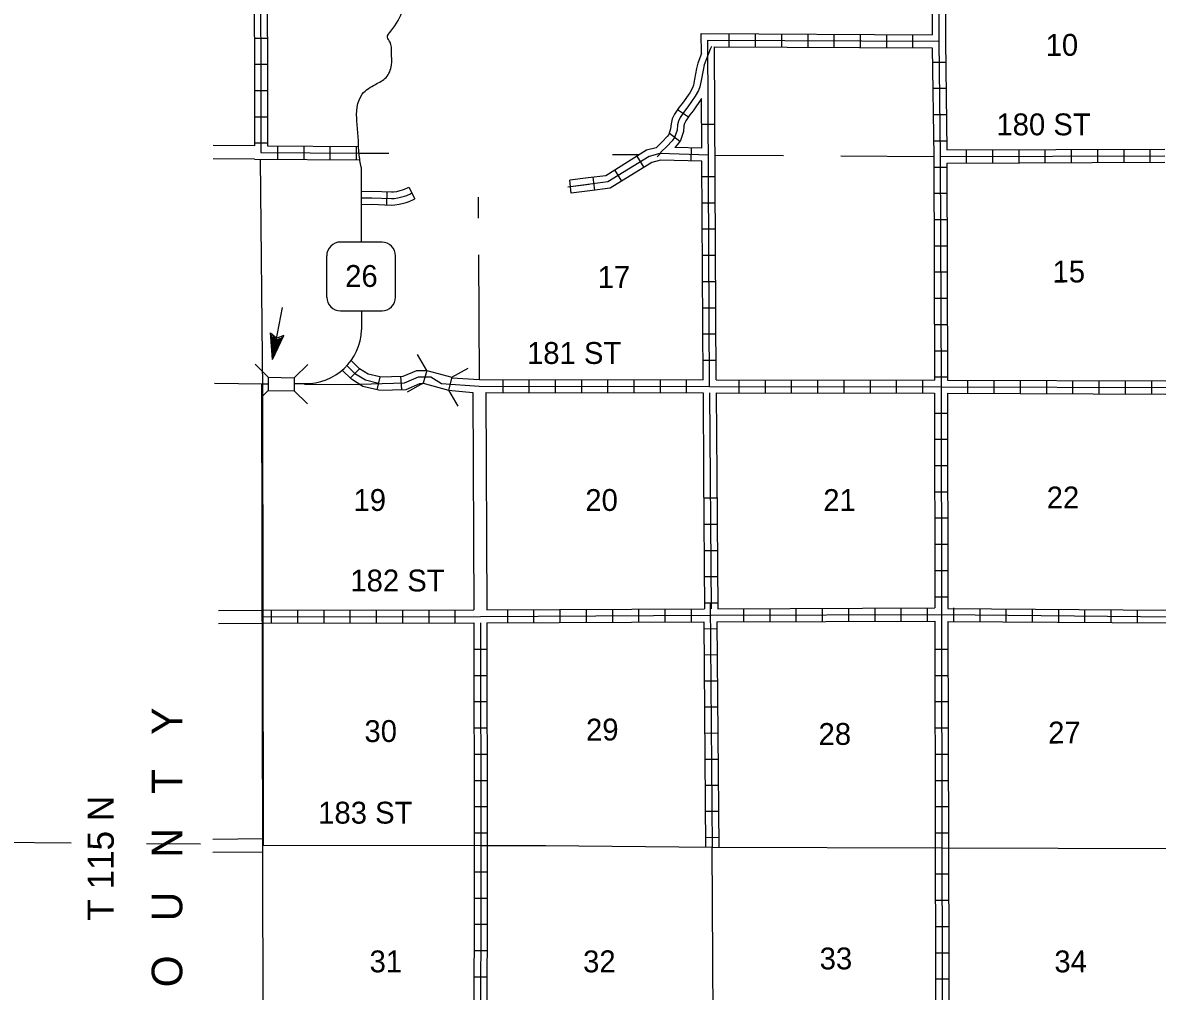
# Model space of a CAD drawing. Extents: x 1590636 to 2162085, y 16166019 to 16543965.
# Drawn here: x 1711490 to 1737433, y 16248729 to 16270880 of the extents above; entities that cross this region are included whole.
import ezdxf

# ---------------------------------------------------------------- set-up
doc = ezdxf.new("R2010")
doc.units = 0
for name, color, linetype in [('L11', 7, 'Continuous'), ('L13', 7, 'Continuous'), ('L14', 7, 'Continuous'), ('L18', 7, 'Continuous'), ('L2', 7, 'Continuous'), ('L28', 7, 'Continuous'), ('L3', 7, 'Continuous'), ('L30', 7, 'Continuous'), ('L4', 7, 'Continuous'), ('L53', 7, 'Continuous'), ('L8', 7, 'Continuous'), ('L9', 7, 'Continuous')]:
    doc.layers.add(name, color=color, linetype=linetype)

msp = doc.modelspace()

# ---------------------------------------------------------------- linework, layer by layer
at = {"layer": 'L11'}
for p, q in [((1721781, 16262420), (1721806, 16257453)), ((1722081, 16262420), (1722106, 16257453)), ((1727047, 16262412), (1727060, 16260524)), ((1727347, 16262412), (1727360, 16260524))]:
    msp.add_line(p, q, dxfattribs=at)
at = {"layer": 'L13'}
for p, q in [((1719178, 16267895), (1719863, 16267895)), ((1724976, 16267862), (1725596, 16267862)), ((1727319, 16267854), (1728886, 16267845)), ((1730195, 16267837), (1732322, 16267820)), ((1721914, 16266412), (1721914, 16266887)), ((1721939, 16262720), (1721923, 16265568)), ((1717931, 16262615), (1719195, 16262608)), ((1727289, 16246870), (1727256, 16252028))]:
    msp.add_line(p, q, dxfattribs=at)
at = {"layer": 'L18'}
for p, q in [((1720731, 16262929), (1720514, 16263295)), ((1717100, 16262770), (1716808, 16263070)), ((1717700, 16262762), (1718008, 16263062)), ((1721306, 16262770), (1721673, 16262979)), ((1717100, 16262770), (1717100, 16262470)), ((1717100, 16262770), (1717700, 16262762)), ((1717700, 16262762), (1717700, 16262462)), ((1720731, 16262929), (1720648, 16262637)), ((1720731, 16262929), (1721306, 16262770)), ((1721306, 16262770), (1721223, 16262479)), ((1717100, 16262470), (1716957, 16262327)), ((1717100, 16262470), (1717700, 16262462)), ((1717700, 16262462), (1718000, 16262162)), ((1720648, 16262637), (1720281, 16262429)), ((1720648, 16262637), (1721223, 16262479)), ((1721223, 16262479), (1721439, 16262112))]:
    msp.add_line(p, q, dxfattribs=at)
at = {"layer": 'L2'}
msp.add_line((1716923, 16267761), (1716973, 16262470), dxfattribs=at)
at = {"layer": 'L28'}
for p, q in [((1717206, 16263179), (1717431, 16264370)), ((1717206, 16263179), (1717156, 16263787)), ((1717156, 16263787), (1717298, 16263662)), ((1717206, 16263270), (1717181, 16263745)), ((1717223, 16263320), (1717189, 16263737)), ((1717206, 16263179), (1717464, 16263729)), ((1717231, 16263395), (1717223, 16263712)), ((1717223, 16263237), (1717431, 16263695)), ((1717239, 16263304), (1717414, 16263687)), ((1717248, 16263454), (1717248, 16263695)), ((1717264, 16263562), (1717256, 16263679)), ((1717256, 16263379), (1717381, 16263670)), ((1717256, 16263437), (1717281, 16263595)), ((1717264, 16263595), (1717281, 16263654)), ((1717264, 16263487), (1717281, 16263595)), ((1717273, 16263454), (1717348, 16263654)), ((1717281, 16263545), (1717323, 16263645)), ((1717464, 16263729), (1717298, 16263662)), ((1717298, 16263612), (1717314, 16263645))]:
    msp.add_line(p, q, dxfattribs=at)
at = {"layer": 'L3'}
for p, q in [((1719231, 16267579), (1719231, 16265862)), ((1719706, 16265862), (1718756, 16265862)), ((1718439, 16265545), (1718439, 16264604)), ((1720014, 16264604), (1720014, 16265545)), ((1718756, 16264287), (1719706, 16264287)), ((1719239, 16264287), (1719239, 16263858)), ((1716973, 16262620), (1717100, 16262621)), ((1717700, 16262627), (1717931, 16262629))]:
    msp.add_line(p, q, dxfattribs=at)
for centre, radius, start, end in [((1718757, 16265548), 315, 90.0011, 180.0011), ((1719702, 16265548), 315, 0.0011, 90.0011), ((1718757, 16264603), 315, 180.0011, 270.0011), ((1719702, 16264603), 315, 270.0011, 0.0011), ((1717969, 16263899), 1271, 268.2828, 358.1775)]:
    msp.add_arc(centre, radius, start, end, dxfattribs=at)
msp.add_spline([(1719231, 16267579), (1719181, 16267879), (1719164, 16268245), (1719131, 16268612), (1719256, 16269245), (1719556, 16269470), (1719798, 16269629), (1719923, 16269912), (1719923, 16270195), (1719889, 16270437), (1719831, 16270545), (1719906, 16270687), (1720323, 16271687), (1720573, 16272562), (1721256, 16273137), (1721656, 16273437), (1721920, 16273578), (1722647, 16273760), (1723054, 16273829), (1723278, 16273846), (1723954, 16273834), (1724160, 16273877), (1724301, 16273935), (1724458, 16274024), (1724593, 16274141), (1724754, 16274352), (1724923, 16274620)], degree=3, dxfattribs=at)
at = {"layer": 'L4'}
msp.add_line((1717006, 16241462), (1716956, 16262620), dxfattribs=at)
msp.add_lwpolyline([(1716981, 16252070), (1721964, 16252062), (1723448, 16252062), (1727256, 16252028), (1732506, 16252012), (1737830, 16251995), (1743055, 16251987), (1748380, 16251987)], dxfattribs=at)
at = {"layer": 'L53'}
for p, q in [((1716789, 16268062), (1715848, 16268070)), ((1716790, 16267762), (1715848, 16267770)), ((1715873, 16262637), (1716973, 16262620)), ((1715964, 16257437), (1716964, 16257445)), ((1715964, 16257137), (1716973, 16257145)), ((1706473, 16252170), (1712598, 16252128)), ((1714323, 16252112), (1715556, 16252103)), ((1715839, 16252212), (1716981, 16252220)), ((1715839, 16251912), (1716981, 16251920))]:
    msp.add_line(p, q, dxfattribs=at)
at = {"layer": 'L8'}
for p, q in [((1716789, 16270529), (1717089, 16270529)), ((1727639, 16270629), (1727639, 16270329)), ((1728239, 16270620), (1728239, 16270320)), ((1728839, 16270620), (1728839, 16270320)), ((1729439, 16270620), (1729439, 16270320)), ((1730039, 16270612), (1730039, 16270312)), ((1730639, 16270612), (1730639, 16270312)), ((1731239, 16270612), (1731239, 16270312)), ((1731839, 16270604), (1731839, 16270304)), ((1732297, 16269979), (1732597, 16269979)), ((1716789, 16269929), (1717089, 16269929)), ((1716789, 16269329), (1717089, 16269329)), ((1732306, 16269379), (1732606, 16269379)), ((1716789, 16268729), (1717089, 16268729)), ((1726713, 16268723), (1726466, 16268890)), ((1732314, 16268779), (1732614, 16268779)), ((1727014, 16268562), (1727314, 16268562)), ((1726515, 16268162), (1726278, 16268342)), ((1732314, 16268179), (1732614, 16268179)), ((1716789, 16268129), (1717089, 16268129)), ((1717323, 16267762), (1717323, 16268062)), ((1717923, 16267754), (1717923, 16268054)), ((1718523, 16267754), (1718523, 16268054)), ((1719123, 16267745), (1719123, 16268045)), ((1726772, 16267712), (1726781, 16268012)), ((1732622, 16267970), (1737605, 16267987)), ((1733072, 16267670), (1733072, 16267970)), ((1733672, 16267670), (1733672, 16267970)), ((1734272, 16267679), (1734272, 16267979)), ((1734872, 16267679), (1734872, 16267979)), ((1735472, 16267679), (1735472, 16267979)), ((1736072, 16267679), (1736072, 16267979)), ((1736672, 16267687), (1736672, 16267987)), ((1737272, 16267687), (1737272, 16267987)), ((1725698, 16267570), (1725539, 16267829)), ((1732472, 16267820), (1737605, 16267837)), ((1732622, 16267670), (1737605, 16267687)), ((1725189, 16267254), (1725031, 16267512)), ((1732322, 16267579), (1732622, 16267579)), ((1720317, 16267117), (1720460, 16266855)), ((1724573, 16267045), (1724531, 16267345)), ((1727022, 16267362), (1727322, 16267362)), ((1719818, 16267013), (1719808, 16266715)), ((1732322, 16266979), (1732622, 16266979)), ((1727022, 16266762), (1727322, 16266762)), ((1732331, 16266379), (1732631, 16266379)), ((1727031, 16266162), (1727331, 16266162)), ((1727031, 16265562), (1727331, 16265562)), ((1732331, 16265779), (1732631, 16265779)), ((1732331, 16265179), (1732631, 16265179)), ((1727031, 16264962), (1727331, 16264962)), ((1732331, 16264579), (1732631, 16264579)), ((1727039, 16264362), (1727339, 16264362)), ((1727039, 16263762), (1727339, 16263762)), ((1732331, 16263979), (1732631, 16263979)), ((1732339, 16263379), (1732639, 16263379)), ((1719189, 16262965), (1718978, 16262754)), ((1727047, 16263162), (1727347, 16263162)), ((1719660, 16262777), (1719591, 16262486)), ((1720156, 16262495), (1720139, 16262795)), ((1722473, 16262420), (1722473, 16262720)), ((1723073, 16262420), (1723073, 16262720)), ((1723673, 16262420), (1723673, 16262720)), ((1724273, 16262420), (1724273, 16262720)), ((1724873, 16262412), (1724873, 16262712)), ((1725472, 16262412), (1725472, 16262712)), ((1726072, 16262412), (1726072, 16262712)), ((1726672, 16262412), (1726672, 16262712)), ((1727872, 16262412), (1727872, 16262712)), ((1728472, 16262412), (1728472, 16262712)), ((1729072, 16262412), (1729072, 16262712)), ((1729672, 16262412), (1729672, 16262712)), ((1730272, 16262404), (1730272, 16262704)), ((1730872, 16262404), (1730872, 16262704)), ((1731472, 16262404), (1731472, 16262704)), ((1732072, 16262404), (1732072, 16262704)), ((1732339, 16262779), (1732639, 16262779)), ((1733097, 16262704), (1733097, 16262404)), ((1733697, 16262704), (1733697, 16262404)), ((1716973, 16262470), (1716989, 16252070)), ((1732489, 16262554), (1732506, 16252012)), ((1734297, 16262695), (1734297, 16262395)), ((1734897, 16262695), (1734897, 16262395)), ((1735497, 16262695), (1735497, 16262395)), ((1736097, 16262695), (1736097, 16262395)), ((1736697, 16262687), (1736697, 16262387)), ((1737297, 16262687), (1737297, 16262387)), ((1727197, 16262412), (1727231, 16257478)), ((1732339, 16262404), (1732347, 16257495)), ((1732639, 16262404), (1732647, 16257487)), ((1732339, 16261954), (1732639, 16261954)), ((1732339, 16261354), (1732639, 16261354)), ((1732339, 16260754), (1732639, 16260754)), ((1727060, 16260524), (1727081, 16257478)), ((1727360, 16260524), (1727381, 16257478)), ((1732339, 16260154), (1732639, 16260154)), ((1727064, 16260012), (1727364, 16260012)), ((1727064, 16259412), (1727364, 16259412)), ((1732347, 16259554), (1732647, 16259554)), ((1727072, 16258812), (1727372, 16258812)), ((1732347, 16258954), (1732647, 16258954)), ((1732347, 16258353), (1732647, 16258353)), ((1727072, 16258212), (1727372, 16258212)), ((1727081, 16257612), (1727381, 16257612)), ((1727211, 16257612), (1727256, 16252030)), ((1732347, 16257753), (1732647, 16257753)), ((1717173, 16257445), (1717173, 16257145)), ((1717773, 16257445), (1717773, 16257145)), ((1718373, 16257445), (1718373, 16257145)), ((1718973, 16257445), (1718973, 16257145)), ((1719573, 16257453), (1719573, 16257153)), ((1720173, 16257453), (1720173, 16257153)), ((1720773, 16257453), (1720773, 16257153)), ((1721373, 16257453), (1721373, 16257153)), ((1722573, 16257453), (1722573, 16257153)), ((1723173, 16257462), (1723173, 16257162)), ((1723773, 16257462), (1723773, 16257162)), ((1724373, 16257462), (1724373, 16257162)), ((1724973, 16257470), (1724973, 16257170)), ((1725572, 16257470), (1725572, 16257170)), ((1726172, 16257470), (1726172, 16257170)), ((1726772, 16257478), (1726772, 16257178)), ((1727972, 16257478), (1727972, 16257178)), ((1728572, 16257487), (1728572, 16257187)), ((1729172, 16257487), (1729172, 16257187)), ((1729772, 16257487), (1729772, 16257187)), ((1730372, 16257487), (1730372, 16257187)), ((1730972, 16257487), (1730972, 16257187)), ((1731572, 16257495), (1731572, 16257195)), ((1732172, 16257495), (1732172, 16257195)), ((1732772, 16257495), (1732772, 16257195)), ((1733372, 16257487), (1733372, 16257187)), ((1733972, 16257478), (1733972, 16257178)), ((1734572, 16257478), (1734572, 16257178)), ((1735172, 16257470), (1735172, 16257170)), ((1735772, 16257462), (1735772, 16257162)), ((1736372, 16257462), (1736372, 16257162)), ((1736972, 16257453), (1736972, 16257153)), ((1721806, 16257153), (1721814, 16252062)), ((1721956, 16257153), (1721964, 16252062)), ((1722106, 16257153), (1722114, 16252062)), ((1727064, 16257178), (1727106, 16252028)), ((1727365, 16257016), (1727066, 16257014)), ((1727364, 16257178), (1727406, 16252028)), ((1732347, 16257195), (1732356, 16252012)), ((1732647, 16257187), (1732656, 16252012)), ((1721806, 16256553), (1722106, 16256553)), ((1732347, 16256553), (1732647, 16256553)), ((1727369, 16256420), (1727071, 16256417)), ((1721806, 16255953), (1722106, 16255953)), ((1732347, 16255953), (1732647, 16255953)), ((1727374, 16255823), (1727076, 16255821)), ((1721806, 16255353), (1722106, 16255353)), ((1727379, 16255227), (1727081, 16255224)), ((1732347, 16255353), (1732647, 16255353)), ((1721806, 16254753), (1722106, 16254753)), ((1732347, 16254753), (1732647, 16254753)), ((1727384, 16254630), (1727086, 16254628)), ((1721814, 16254153), (1722114, 16254153)), ((1732356, 16254153), (1732656, 16254153)), ((1727389, 16254033), (1727090, 16254031)), ((1721814, 16253553), (1722114, 16253553)), ((1727394, 16253437), (1727095, 16253434)), ((1732356, 16253553), (1732656, 16253553)), ((1721814, 16252953), (1722114, 16252953)), ((1727398, 16252840), (1727100, 16252838)), ((1732356, 16252953), (1732656, 16252953)), ((1721814, 16252353), (1722114, 16252353)), ((1732356, 16252353), (1732656, 16252353)), ((1727403, 16252244), (1727105, 16252241)), ((1721814, 16251462), (1722114, 16251462)), ((1732356, 16251412), (1732656, 16251412)), ((1721814, 16250862), (1722114, 16250862)), ((1732356, 16250812), (1732656, 16250812)), ((1721814, 16250262), (1722114, 16250262)), ((1732364, 16250212), (1732664, 16250212)), ((1721814, 16249662), (1722114, 16249662)), ((1732364, 16249612), (1732664, 16249612)), ((1721806, 16249062), (1722106, 16249062)), ((1732364, 16249012), (1732664, 16249012))]:
    msp.add_line(p, q, dxfattribs=at)
for points in [[(1716873, 16283729), (1716923, 16278454), (1716931, 16273212), (1716939, 16267912), (1719189, 16267895)], [(1732272, 16278535), (1732289, 16270604)], [(1732573, 16278585), (1732589, 16270454), (1732622, 16267970)], [(1732422, 16278379), (1732439, 16270454), (1732472, 16267820), (1732489, 16262554)], [(1716781, 16273062), (1716789, 16268062)], [(1717081, 16273062), (1717089, 16268062), (1719168, 16268045)], [(1727009, 16270178), (1727006, 16270629), (1732289, 16270604)], [(1727238, 16270334), (1727212, 16270278), (1727212, 16270278), (1727124, 16270055), (1727074, 16269913), (1727046, 16269797), (1727001, 16269561), (1726970, 16269414), (1726942, 16269329), (1726870, 16269199), (1726870, 16269199), (1726697, 16268954), (1726624, 16268858), (1726524, 16268709), (1726482, 16268630), (1726462, 16268542), (1726452, 16268423), (1726397, 16268253), (1726343, 16268181), (1726220, 16268049), (1726092, 16267923), (1726059, 16267874), (1725996, 16267811)], [(1727197, 16262562), (1727156, 16270479), (1732439, 16270454)], [(1727347, 16262712), (1727306, 16270329), (1732289, 16270304)], [(1732289, 16270304), (1732322, 16267820), (1732339, 16262704)], [(1727009, 16270178), (1726930, 16269956), (1726899, 16269829), (1726854, 16269591), (1726825, 16269453), (1726804, 16269389), (1726742, 16269279), (1726576, 16269042), (1726502, 16268946), (1726395, 16268786), (1726340, 16268682), (1726314, 16268565), (1726304, 16268452), (1726262, 16268323), (1726228, 16268278), (1726113, 16268154), (1725978, 16268021)], [(1727015, 16269145), (1726818, 16268865), (1726746, 16268771), (1726653, 16268632), (1726624, 16268578), (1726611, 16268520), (1726600, 16268393), (1726532, 16268182), (1726458, 16268084), (1726405, 16268027)], [(1727022, 16268011), (1727015, 16269145)], [(1727172, 16267854), (1726056, 16267887), (1725814, 16267820), (1724873, 16267237), (1723956, 16267120)], [(1725978, 16268021), (1725756, 16267962), (1724823, 16267379), (1724422, 16267329)], [(1727022, 16268011), (1726405, 16268027)], [(1716790, 16267762), (1719203, 16267745)], [(1727022, 16267712), (1726072, 16267737), (1725872, 16267679), (1724923, 16267095), (1724458, 16267034)], [(1727047, 16262712), (1727022, 16267712)], [(1732622, 16267670), (1732639, 16262704)], [(1719229, 16267022), (1719475, 16267026), (1719924, 16267010), (1719969, 16267011), (1720042, 16267023), (1720123, 16267041), (1720173, 16267055), (1720219, 16267071), (1720288, 16267102), (1720316, 16267118)], [(1719231, 16266872), (1719473, 16266876), (1719473, 16266876), (1719923, 16266860), (1719983, 16266861), (1720071, 16266876), (1720159, 16266896), (1720217, 16266912), (1720274, 16266931), (1720356, 16266968), (1720388, 16266986)], [(1719233, 16266722), (1719472, 16266726), (1719921, 16266710), (1719997, 16266711), (1720100, 16266729), (1720195, 16266750), (1720261, 16266768), (1720329, 16266791), (1720423, 16266834), (1720460, 16266855)], [(1719625, 16262632), (1719329, 16262702), (1719100, 16262842), (1718894, 16263049)], [(1719660, 16262778), (1719387, 16262842), (1719194, 16262961), (1719000, 16263155)], [(1732489, 16262554), (1737789, 16262537), (1742080, 16262529), (1742714, 16263087), (1743172, 16262520), (1748214, 16262529)], [(1719634, 16262475), (1719271, 16262562), (1719007, 16262724), (1718796, 16262934)], [(1718948, 16262604), (1720223, 16262645), (1720539, 16262779), (1720823, 16262779), (1721064, 16262629), (1721931, 16262570), (1727197, 16262562), (1732489, 16262554)], [(1719660, 16262778), (1720189, 16262795), (1720506, 16262929), (1720714, 16262929)], [(1721306, 16262762), (1721939, 16262720), (1727047, 16262712)], [(1727347, 16262712), (1732339, 16262704)], [(1732639, 16262704), (1737630, 16262687)], [(1719634, 16262475), (1720256, 16262495), (1720573, 16262629), (1720639, 16262629)], [(1721223, 16262479), (1721781, 16262420)], [(1722081, 16262420), (1727047, 16262412)], [(1727347, 16262412), (1732339, 16262404)], [(1732639, 16262404), (1737630, 16262387)], [(1716964, 16257445), (1721806, 16257453)], [(1716964, 16257295), (1721956, 16257303), (1727231, 16257328), (1732514, 16257345), (1737805, 16257295), (1748372, 16257278)], [(1722106, 16257453), (1727081, 16257478)], [(1727381, 16257478), (1732347, 16257495)], [(1732647, 16257487), (1737655, 16257445)], [(1716973, 16257145), (1721806, 16257153)], [(1722106, 16257153), (1727064, 16257178)], [(1727364, 16257178), (1732347, 16257195)], [(1732647, 16257187), (1737655, 16257153)], [(1721814, 16252062), (1721806, 16246920)], [(1721964, 16252062), (1721956, 16246770), (1721973, 16241520)], [(1722114, 16252062), (1722106, 16246920)], [(1732356, 16252012), (1732372, 16246878)], [(1732506, 16252012), (1732522, 16246728), (1732539, 16241478), (1732597, 16236203), (1732664, 16230903), (1732672, 16225620)], [(1732656, 16252012), (1732672, 16246878)]]:
    msp.add_lwpolyline(points, dxfattribs=at)
at = {"layer": 'L9'}
for p, q in [((1724034, 16266980), (1723998, 16267277)), ((1724440, 16267181), (1724016, 16267128))]:
    msp.add_line(p, q, dxfattribs=at)
for points in [[(1724422, 16267329), (1723997, 16267277)], [(1724458, 16267034), (1724029, 16266978)]]:
    msp.add_lwpolyline(points, dxfattribs=at)

# ---------------------------------------------------------------- texts
at = {"layer": 'L14'}
for s, p in [('10', (1734881, 16270120)), ('17', (1724639, 16264812)), ('15', (1735039, 16264937)), ('19', (1719056, 16259712)), ('20', (1724356, 16259712)), ('21', (1729797, 16259712)), ('22', (1734906, 16259770)), ('30', (1719306, 16254428)), ('29', (1724373, 16254462)), ('28', (1729689, 16254362)), ('27', (1734939, 16254395)), ('33', (1729714, 16249228)), ('31', (1719423, 16249162)), ('32', (1724306, 16249162)), ('34', (1735081, 16249162))]:
    msp.add_text(s, height=500, rotation=0.2829, dxfattribs=at).set_placement(p)
at = {"layer": 'L3'}
msp.add_text('26', height=500, rotation=360, dxfattribs=at).set_placement((1718864, 16264837))
at = {"layer": 'L30'}
for s, p in [('180 ST', (1733755, 16268304)), ('181 ST', (1723022, 16263076)), ('182 ST', (1718982, 16257873)), ('183 ST', (1718247, 16252564))]:
    msp.add_text(s, height=500, rotation=360, dxfattribs=at).set_placement(p)
at = {"layer": 'L53'}
for s, height, p in [('H   A   N   D      C   O   U   N   T   Y', 700.01, (1715140, 16240812)), ('T 115 N', 600, (1713573, 16250345))]:
    msp.add_text(s, height=height, rotation=90, dxfattribs=at).set_placement(p)

doc.saveas('drawing.dxf')
